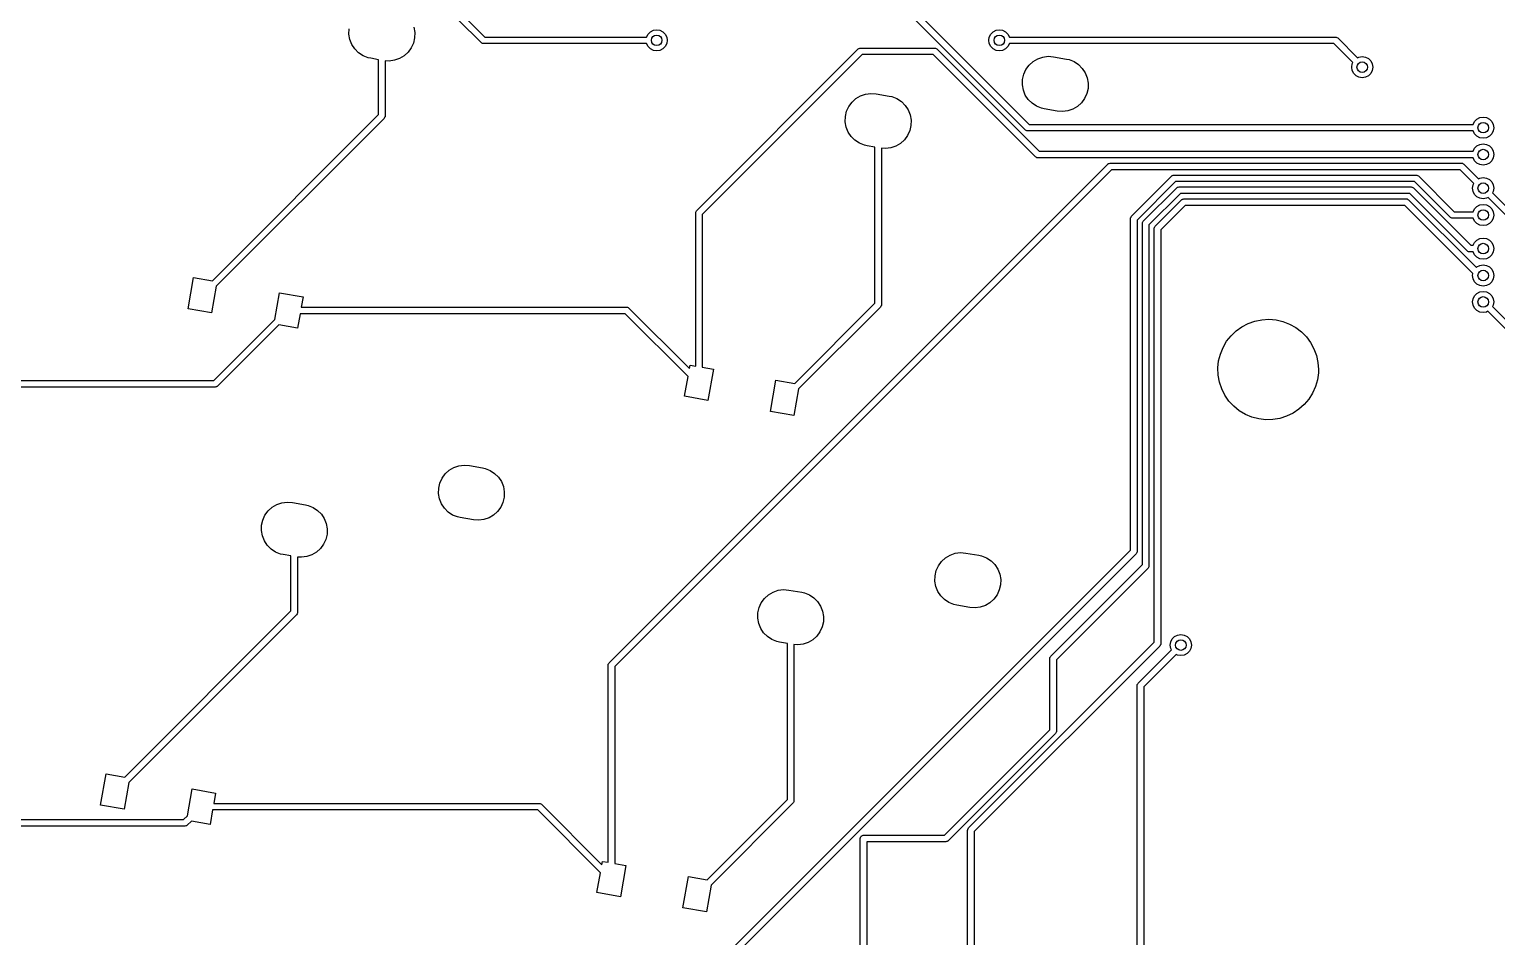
# Model space of a CAD drawing. Extents: x -73 to 321, y -180 to -25.
# Drawn here: x 106.8 to 162.3, y -109.1 to -74.8 of the extents above; entities that cross this region are included whole.
import ezdxf

# ---------------------------------------------------------------- set-up
doc = ezdxf.new("R2010")
doc.units = 0
doc.layers.add('BLACK', color=7, linetype='CONTINUOUS')

msp = doc.modelspace()

# ---------------------------------------------------------------- linework, layer by layer
at = {"layer": 'BLACK', "linetype": 'CONTINUOUS'}
for p, q in [((135.879, -69.6048), (144.635, -78.361)), ((144.495, -78.5744), (135.826, -69.9053)), ((121.5, -72.4971), (124.062, -75.059)), ((123.922, -75.2724), (121.36, -72.7105)), ((118.925, -74.9564), (118.93, -74.7543)), ((121.376, -74.6908), (121.412, -74.8897)), ((130.232, -74.9489), (130.321, -74.8604)), ((130.321, -74.8604), (130.432, -74.8036)), ((130.432, -74.8036), (130.556, -74.784)), ((130.556, -74.784), (130.68, -74.8036)), ((130.68, -74.8036), (130.791, -74.8604)), ((130.791, -74.8604), (130.88, -74.9489)), ((143.186, -74.9489), (143.275, -74.8604)), ((143.275, -74.8604), (143.386, -74.8036)), ((143.386, -74.8036), (143.51, -74.784)), ((143.51, -74.784), (143.634, -74.8036)), ((143.634, -74.8036), (143.745, -74.8604)), ((143.745, -74.8604), (143.834, -74.9489)), ((118.961, -75.1553), (118.925, -74.9564)), ((119.036, -75.3429), (118.961, -75.1553)), ((119.147, -75.5117), (119.036, -75.3429)), ((121.361, -75.2887), (121.277, -75.4725)), ((121.407, -75.0918), (121.361, -75.2887)), ((121.412, -74.8897), (121.407, -75.0918)), ((123.949, -75.2872), (123.922, -75.2724)), ((123.975, -75.3039), (123.949, -75.2872)), ((123.981, -75.3048), (123.975, -75.3039)), ((123.984, -75.3061), (123.981, -75.3048)), ((123.988, -75.3058), (123.984, -75.3061)), ((124.01, -75.309), (123.988, -75.3058)), ((130.176, -75.309), (124.01, -75.309)), ((124.062, -75.059), (130.176, -75.059)), ((130.176, -75.059), (130.232, -74.9489)), ((130.232, -75.4191), (130.176, -75.309)), ((130.321, -75.5076), (130.232, -75.4191)), ((130.88, -75.4191), (130.791, -75.5076)), ((130.88, -74.9489), (130.936, -75.0604)), ((130.936, -75.3076), (130.88, -75.4191)), ((130.936, -75.0604), (130.956, -75.184)), ((130.956, -75.184), (130.936, -75.3076)), ((143.11, -75.184), (143.13, -75.0604)), ((143.13, -75.3076), (143.11, -75.184)), ((143.13, -75.0604), (143.186, -74.9489)), ((143.186, -75.4191), (143.13, -75.3076)), ((143.275, -75.5076), (143.186, -75.4191)), ((143.834, -75.4191), (143.745, -75.5076)), ((143.834, -74.9489), (143.89, -75.059)), ((143.89, -75.309), (143.834, -75.4191)), ((143.89, -75.059), (156.21, -75.059)), ((156.158, -75.309), (143.89, -75.309)), ((156.873, -76.0234), (156.158, -75.309)), ((156.21, -75.059), (156.232, -75.0622)), ((156.232, -75.0622), (156.237, -75.0619)), ((156.237, -75.0619), (156.239, -75.0632)), ((156.239, -75.0632), (156.246, -75.0641)), ((156.246, -75.0641), (156.271, -75.0808)), ((156.271, -75.0808), (156.298, -75.0956)), ((156.298, -75.0956), (157.049, -75.8466)), ((119.29, -75.6546), (119.147, -75.5117)), ((119.459, -75.7658), (119.29, -75.6546)), ((119.647, -75.8409), (119.459, -75.7658)), ((119.749, -75.8644), (119.647, -75.8409)), ((120.043, -75.9164), (119.749, -75.8644)), ((120.043, -77.9941), (120.043, -75.9164)), ((120.442, -75.9661), (120.293, -75.9551)), ((120.293, -75.9551), (120.293, -78.0459)), ((120.643, -75.94), (120.442, -75.9661)), ((120.834, -75.8742), (120.643, -75.94)), ((121.008, -75.7714), (120.834, -75.8742)), ((121.158, -75.6356), (121.008, -75.7714)), ((121.277, -75.4725), (121.158, -75.6356)), ((130.432, -75.5644), (130.321, -75.5076)), ((130.556, -75.584), (130.432, -75.5644)), ((130.68, -75.5644), (130.556, -75.584)), ((130.791, -75.5076), (130.68, -75.5644)), ((132.067, -81.624), (138.179, -75.512)), ((138.319, -75.7254), (132.281, -81.7642)), ((138.179, -75.512), (138.197, -75.4987)), ((138.197, -75.4987), (138.2, -75.4952)), ((138.2, -75.4952), (138.203, -75.4944)), ((138.203, -75.4944), (138.208, -75.4905)), ((138.208, -75.4905), (138.238, -75.484)), ((138.238, -75.484), (138.268, -75.4754)), ((138.268, -75.4754), (141.062, -75.4754)), ((141.01, -75.7254), (138.319, -75.7254)), ((144.875, -79.5904), (141.01, -75.7254)), ((141.062, -75.4754), (141.084, -75.4786)), ((141.084, -75.4786), (141.088, -75.4782)), ((141.088, -75.4782), (141.091, -75.4796)), ((141.091, -75.4796), (141.097, -75.4805)), ((141.097, -75.4805), (141.123, -75.4972)), ((141.123, -75.4972), (141.15, -75.512)), ((141.15, -75.512), (145.015, -79.377)), ((143.386, -75.5644), (143.275, -75.5076)), ((143.51, -75.584), (143.386, -75.5644)), ((143.634, -75.5644), (143.51, -75.584)), ((143.745, -75.5076), (143.634, -75.5644)), ((144.784, -75.984), (144.958, -75.8811)), ((144.958, -75.8811), (145.149, -75.8153)), ((145.149, -75.8153), (145.349, -75.7893)), ((145.349, -75.7893), (145.551, -75.8041)), ((145.551, -75.8041), (146.043, -75.8909)), ((146.043, -75.8909), (146.145, -75.9144)), ((146.145, -75.9144), (146.333, -75.9895)), ((157.049, -75.8466), (157.102, -75.8196)), ((157.102, -75.8196), (157.226, -75.8)), ((157.226, -75.8), (157.35, -75.8196)), ((157.35, -75.8196), (157.461, -75.8764)), ((157.461, -75.8764), (157.55, -75.9649)), ((157.55, -75.9649), (157.606, -76.0764)), ((144.385, -76.6636), (144.431, -76.4666)), ((144.431, -76.4666), (144.515, -76.2829)), ((144.515, -76.2829), (144.634, -76.1198)), ((144.634, -76.1198), (144.784, -75.984)), ((146.333, -75.9895), (146.502, -76.1008)), ((146.502, -76.1008), (146.645, -76.2437)), ((146.645, -76.2437), (146.756, -76.4124)), ((146.756, -76.4124), (146.831, -76.6001)), ((156.826, -76.2), (156.846, -76.0764)), ((156.846, -76.3236), (156.826, -76.2)), ((156.846, -76.0764), (156.873, -76.0234)), ((156.902, -76.4351), (156.846, -76.3236)), ((156.991, -76.5236), (156.902, -76.4351)), ((157.102, -76.5804), (156.991, -76.5236)), ((157.461, -76.5236), (157.35, -76.5804)), ((157.55, -76.4351), (157.461, -76.5236)), ((157.606, -76.3236), (157.55, -76.4351)), ((157.606, -76.0764), (157.626, -76.2)), ((157.626, -76.2), (157.606, -76.3236)), ((144.38, -76.8656), (144.385, -76.6636)), ((144.416, -77.0645), (144.38, -76.8656)), ((144.491, -77.2522), (144.416, -77.0645)), ((146.862, -77.001), (146.816, -77.198)), ((146.831, -76.6001), (146.867, -76.799)), ((146.867, -76.799), (146.862, -77.001)), ((157.226, -76.6), (157.102, -76.5804)), ((157.35, -76.5804), (157.226, -76.6)), ((137.82, -77.6816), (137.94, -77.5185)), ((137.94, -77.5185), (138.089, -77.3827)), ((138.089, -77.3827), (138.263, -77.2799)), ((138.263, -77.2799), (138.454, -77.2141)), ((138.454, -77.2141), (138.655, -77.188)), ((138.655, -77.188), (138.856, -77.2028)), ((138.856, -77.2028), (139.349, -77.2896)), ((139.349, -77.2896), (139.451, -77.3132)), ((139.451, -77.3132), (139.638, -77.3883)), ((139.638, -77.3883), (139.807, -77.4995)), ((139.807, -77.4995), (139.95, -77.6424)), ((139.95, -77.6424), (140.061, -77.8112)), ((144.602, -77.4209), (144.491, -77.2522)), ((144.745, -77.5638), (144.602, -77.4209)), ((144.914, -77.6751), (144.745, -77.5638)), ((146.613, -77.5448), (146.463, -77.6806)), ((146.732, -77.3817), (146.613, -77.5448)), ((146.816, -77.198), (146.732, -77.3817)), ((113.763, -84.2748), (120.043, -77.9941)), ((120.257, -78.1342), (113.912, -84.4791)), ((120.272, -78.1072), (120.257, -78.1342)), ((120.288, -78.0814), (120.272, -78.1072)), ((120.289, -78.075), (120.288, -78.0814)), ((120.29, -78.0725), (120.289, -78.075)), ((120.293, -78.0459), (120.29, -78.0679)), ((120.29, -78.0679), (120.29, -78.0725)), ((137.686, -78.2643), (137.691, -78.0623)), ((137.691, -78.0623), (137.736, -77.8654)), ((137.736, -77.8654), (137.82, -77.6816)), ((140.061, -77.8112), (140.136, -77.9988)), ((140.136, -77.9988), (140.172, -78.1977)), ((140.172, -78.1977), (140.167, -78.3998)), ((145.102, -77.7501), (144.914, -77.6751)), ((145.204, -77.7737), (145.102, -77.7501)), ((145.696, -77.8605), (145.204, -77.7737)), ((145.898, -77.8753), (145.696, -77.8605)), ((146.098, -77.8493), (145.898, -77.8753)), ((146.289, -77.7835), (146.098, -77.8493)), ((146.463, -77.6806), (146.289, -77.7835)), ((161.474, -78.2509), (161.563, -78.1624)), ((161.563, -78.1624), (161.674, -78.1056)), ((161.674, -78.1056), (161.798, -78.086)), ((161.798, -78.086), (161.922, -78.1056)), ((161.922, -78.1056), (162.033, -78.1624)), ((162.033, -78.1624), (162.122, -78.2509)), ((137.721, -78.4633), (137.686, -78.2643)), ((137.797, -78.6509), (137.721, -78.4633)), ((137.908, -78.8197), (137.797, -78.6509)), ((140.122, -78.5967), (140.038, -78.7805)), ((140.167, -78.3998), (140.122, -78.5967)), ((144.522, -78.5892), (144.495, -78.5744)), ((144.547, -78.6059), (144.522, -78.5892)), ((144.554, -78.6068), (144.547, -78.6059)), ((144.556, -78.6081), (144.554, -78.6068)), ((144.561, -78.6078), (144.556, -78.6081)), ((144.583, -78.611), (144.561, -78.6078)), ((161.418, -78.611), (144.583, -78.611)), ((144.635, -78.361), (161.418, -78.361)), ((161.418, -78.361), (161.474, -78.2509)), ((161.474, -78.7211), (161.418, -78.611)), ((161.563, -78.8096), (161.474, -78.7211)), ((162.122, -78.7211), (162.033, -78.8096)), ((162.122, -78.2509), (162.178, -78.3624)), ((162.178, -78.6096), (162.122, -78.7211)), ((162.178, -78.3624), (162.198, -78.486)), ((162.198, -78.486), (162.178, -78.6096)), ((138.051, -78.9626), (137.908, -78.8197)), ((138.219, -79.0738), (138.051, -78.9626)), ((138.407, -79.1489), (138.219, -79.0738)), ((138.509, -79.1724), (138.407, -79.1489)), ((138.804, -79.2244), (138.509, -79.1724)), ((138.804, -85.125), (138.804, -79.2244)), ((139.203, -79.2741), (139.054, -79.2631)), ((139.054, -79.2631), (139.054, -85.1768)), ((139.404, -79.248), (139.203, -79.2741)), ((139.595, -79.1822), (139.404, -79.248)), ((139.769, -79.0793), (139.595, -79.1822)), ((139.918, -78.9436), (139.769, -79.0793)), ((140.038, -78.7805), (139.918, -78.9436)), ((161.418, -79.377), (161.474, -79.2669)), ((161.474, -79.2669), (161.563, -79.1784)), ((161.674, -78.8664), (161.563, -78.8096)), ((161.563, -79.1784), (161.674, -79.1216)), ((161.798, -78.886), (161.674, -78.8664)), ((161.674, -79.1216), (161.798, -79.102)), ((161.922, -78.8664), (161.798, -78.886)), ((161.798, -79.102), (161.922, -79.1216)), ((162.033, -78.8096), (161.922, -78.8664)), ((161.922, -79.1216), (162.033, -79.1784)), ((162.033, -79.1784), (162.122, -79.2669)), ((162.122, -79.2669), (162.178, -79.3784)), ((128.759, -98.7099), (147.606, -79.8631)), ((144.902, -79.6052), (144.875, -79.5904)), ((144.928, -79.6219), (144.902, -79.6052)), ((144.934, -79.6228), (144.928, -79.6219)), ((144.937, -79.6241), (144.934, -79.6228)), ((144.941, -79.6238), (144.937, -79.6241)), ((144.963, -79.627), (144.941, -79.6238)), ((161.418, -79.627), (144.963, -79.627)), ((145.015, -79.377), (161.418, -79.377)), ((147.606, -79.8631), (147.624, -79.8498)), ((147.624, -79.8498), (147.627, -79.8463)), ((147.627, -79.8463), (147.63, -79.8455)), ((147.63, -79.8455), (147.635, -79.8417)), ((147.635, -79.8417), (147.665, -79.8352)), ((147.665, -79.8352), (147.694, -79.8265)), ((147.694, -79.8265), (160.978, -79.8265)), ((160.978, -79.8265), (161, -79.8297)), ((161, -79.8297), (161.004, -79.8294)), ((161.004, -79.8294), (161.007, -79.8307)), ((161.007, -79.8307), (161.013, -79.8317)), ((161.013, -79.8317), (161.039, -79.8484)), ((161.039, -79.8484), (161.066, -79.8631)), ((161.066, -79.8631), (161.621, -80.4186)), ((161.474, -79.7371), (161.418, -79.627)), ((161.563, -79.8256), (161.474, -79.7371)), ((161.674, -79.8824), (161.563, -79.8256)), ((162.033, -79.8256), (161.922, -79.8824)), ((162.122, -79.7371), (162.033, -79.8256)), ((162.178, -79.6256), (162.122, -79.7371)), ((162.178, -79.3784), (162.198, -79.502)), ((162.198, -79.502), (162.178, -79.6256)), ((147.746, -80.0765), (128.973, -98.85)), ((160.926, -80.0765), (147.746, -80.0765)), ((148.502, -81.8367), (150.026, -80.3127)), ((150.026, -80.3127), (150.043, -80.2993)), ((150.043, -80.2993), (150.046, -80.2959)), ((150.046, -80.2959), (150.049, -80.2951)), ((150.049, -80.2951), (150.054, -80.2912)), ((150.054, -80.2912), (150.084, -80.2847)), ((150.084, -80.2847), (150.114, -80.276)), ((150.114, -80.276), (159.258, -80.276)), ((159.258, -80.276), (159.28, -80.2792)), ((159.28, -80.2792), (159.285, -80.2789)), ((159.285, -80.2789), (159.287, -80.2803)), ((159.287, -80.2803), (159.294, -80.2812)), ((159.294, -80.2812), (159.319, -80.2979)), ((159.319, -80.2979), (159.346, -80.3127)), ((159.346, -80.3127), (160.697, -81.663)), ((161.445, -80.5954), (160.926, -80.0765)), ((161.621, -80.4186), (161.674, -80.3916)), ((161.798, -79.902), (161.674, -79.8824)), ((161.674, -80.3916), (161.798, -80.372)), ((161.922, -79.8824), (161.798, -79.902)), ((161.798, -80.372), (161.922, -80.3916)), ((161.922, -80.3916), (162.033, -80.4484)), ((150.166, -80.526), (148.715, -81.9768)), ((148.951, -82.0228), (150.212, -80.7622)), ((159.206, -80.526), (150.166, -80.526)), ((150.212, -80.7622), (150.23, -80.7489)), ((150.23, -80.7489), (150.233, -80.7454)), ((150.233, -80.7454), (150.235, -80.7446)), ((150.235, -80.7446), (150.241, -80.7407)), ((150.241, -80.7407), (150.271, -80.7342)), ((150.271, -80.7342), (150.3, -80.7256)), ((150.3, -80.7256), (159.072, -80.7256)), ((159.072, -80.7256), (159.094, -80.7288)), ((159.094, -80.7288), (159.098, -80.7284)), ((159.098, -80.7284), (159.101, -80.7298)), ((159.101, -80.7298), (159.107, -80.7307)), ((159.107, -80.7307), (159.133, -80.7474)), ((159.133, -80.7474), (159.16, -80.7622)), ((159.16, -80.7622), (161.331, -82.933)), ((160.557, -81.8764), (159.206, -80.526)), ((161.398, -80.772), (161.418, -80.6484)), ((161.418, -80.8956), (161.398, -80.772)), ((161.418, -80.6484), (161.445, -80.5954)), ((161.474, -81.0071), (161.418, -80.8956)), ((162.033, -80.4484), (162.122, -80.5369)), ((162.122, -80.5369), (162.178, -80.6484)), ((162.178, -80.8956), (162.154, -80.9429)), ((162.154, -80.9429), (172.566, -91.3543)), ((162.178, -80.6484), (162.198, -80.772)), ((162.198, -80.772), (162.178, -80.8956)), ((150.352, -80.9756), (149.165, -82.163)), ((149.401, -82.209), (150.398, -81.2117)), ((150.538, -81.4251), (149.614, -82.3492)), ((159.02, -80.9756), (150.352, -80.9756)), ((150.398, -81.2117), (150.416, -81.1984)), ((150.416, -81.1984), (150.419, -81.1949)), ((150.419, -81.1949), (150.422, -81.1941)), ((150.422, -81.1941), (150.427, -81.1902)), ((150.427, -81.1902), (150.457, -81.1837)), ((150.457, -81.1837), (150.486, -81.1751)), ((150.486, -81.1751), (158.886, -81.1751)), ((158.834, -81.4251), (150.538, -81.4251)), ((161.41, -84.0008), (158.834, -81.4251)), ((158.886, -81.1751), (158.908, -81.1783)), ((158.908, -81.1783), (158.912, -81.1779)), ((158.912, -81.1779), (158.915, -81.1793)), ((158.915, -81.1793), (158.921, -81.1802)), ((158.921, -81.1802), (158.947, -81.1969)), ((158.947, -81.1969), (158.974, -81.2117)), ((158.974, -81.2117), (161.538, -83.7755)), ((161.191, -83.1464), (159.02, -80.9756)), ((161.563, -81.0956), (161.474, -81.0071)), ((161.474, -81.5529), (161.563, -81.4644)), ((161.674, -81.1524), (161.563, -81.0956)), ((161.563, -81.4644), (161.674, -81.4076)), ((161.798, -81.172), (161.674, -81.1524)), ((161.674, -81.4076), (161.798, -81.388)), ((161.922, -81.1524), (161.798, -81.172)), ((161.798, -81.388), (161.922, -81.4076)), ((161.98, -81.1225), (161.922, -81.1524)), ((161.922, -81.4076), (162.033, -81.4644)), ((172.426, -91.5677), (161.98, -81.1225)), ((162.033, -81.4644), (162.122, -81.5529)), ((132.031, -81.7124), (132.034, -81.6904)), ((132.031, -87.4959), (132.031, -81.7124)), ((132.033, -81.6858), (132.035, -81.6833)), ((132.034, -81.6904), (132.033, -81.6858)), ((132.035, -81.6833), (132.036, -81.6769)), ((132.036, -81.6769), (132.052, -81.651)), ((132.052, -81.651), (132.067, -81.624)), ((132.281, -81.7642), (132.281, -87.54)), ((148.465, -81.925), (148.468, -81.903)), ((148.465, -94.4567), (148.465, -81.925)), ((148.468, -81.8984), (148.469, -81.8959)), ((148.468, -81.903), (148.468, -81.8984)), ((148.469, -81.8959), (148.47, -81.8895)), ((148.47, -81.8895), (148.487, -81.8637)), ((148.487, -81.8637), (148.502, -81.8367)), ((148.715, -81.9768), (148.715, -94.5084)), ((148.919, -82.0821), (148.92, -82.0757)), ((148.92, -82.0757), (148.936, -82.0499)), ((148.936, -82.0499), (148.951, -82.0228)), ((160.584, -81.8912), (160.557, -81.8764)), ((160.609, -81.9079), (160.584, -81.8912)), ((160.616, -81.9088), (160.609, -81.9079)), ((160.618, -81.9101), (160.616, -81.9088)), ((160.623, -81.9098), (160.618, -81.9101)), ((160.645, -81.913), (160.623, -81.9098)), ((161.418, -81.913), (160.645, -81.913)), ((160.697, -81.663), (161.418, -81.663)), ((161.418, -81.663), (161.474, -81.5529)), ((161.474, -82.0231), (161.418, -81.913)), ((161.563, -82.1116), (161.474, -82.0231)), ((162.122, -82.0231), (162.033, -82.1116)), ((162.122, -81.5529), (162.178, -81.6644)), ((162.178, -81.9116), (162.122, -82.0231)), ((162.178, -81.6644), (162.198, -81.788)), ((162.198, -81.788), (162.178, -81.9116)), ((148.915, -82.1112), (148.918, -82.0892)), ((148.915, -95.0027), (148.915, -82.1112)), ((148.917, -82.0846), (148.919, -82.0821)), ((148.918, -82.0892), (148.917, -82.0846)), ((149.165, -82.163), (149.165, -95.0545)), ((149.364, -82.2974), (149.367, -82.2754)), ((149.364, -97.9397), (149.364, -82.2974)), ((149.367, -82.2708), (149.368, -82.2683)), ((149.367, -82.2754), (149.367, -82.2708)), ((149.368, -82.2683), (149.369, -82.2619)), ((149.369, -82.2619), (149.386, -82.2361)), ((149.386, -82.2361), (149.401, -82.209)), ((149.614, -82.3492), (149.614, -97.9914)), ((161.674, -82.1684), (161.563, -82.1116)), ((161.798, -82.188), (161.674, -82.1684)), ((161.922, -82.1684), (161.798, -82.188)), ((162.033, -82.1116), (161.922, -82.1684)), ((161.218, -83.1612), (161.191, -83.1464)), ((161.244, -83.1779), (161.218, -83.1612)), ((161.25, -83.1788), (161.244, -83.1779)), ((161.253, -83.1801), (161.25, -83.1788)), ((161.257, -83.1798), (161.253, -83.1801)), ((161.279, -83.183), (161.257, -83.1798)), ((161.418, -83.183), (161.279, -83.183)), ((161.331, -82.933), (161.418, -82.933)), ((161.418, -82.933), (161.474, -82.8229)), ((161.474, -83.2931), (161.418, -83.183)), ((161.474, -82.8229), (161.563, -82.7344)), ((161.563, -82.7344), (161.674, -82.6776)), ((161.674, -82.6776), (161.798, -82.658)), ((161.798, -82.658), (161.922, -82.6776)), ((161.922, -82.6776), (162.033, -82.7344)), ((162.033, -82.7344), (162.122, -82.8229)), ((162.122, -82.8229), (162.178, -82.9344)), ((162.178, -83.1816), (162.122, -83.2931)), ((162.178, -82.9344), (162.198, -83.058)), ((162.198, -83.058), (162.178, -83.1816)), ((161.563, -83.3816), (161.474, -83.2931)), ((161.674, -83.4384), (161.563, -83.3816)), ((161.563, -83.7504), (161.674, -83.6936)), ((161.798, -83.458), (161.674, -83.4384)), ((161.674, -83.6936), (161.798, -83.674)), ((161.922, -83.4384), (161.798, -83.458)), ((161.798, -83.674), (161.922, -83.6936)), ((162.033, -83.3816), (161.922, -83.4384)), ((161.922, -83.6936), (162.033, -83.7504)), ((162.122, -83.2931), (162.033, -83.3816)), ((112.848, -85.332), (113.056, -84.1502)), ((113.056, -84.1502), (113.763, -84.2748)), ((161.398, -84.074), (161.41, -84.0008)), ((161.418, -84.1976), (161.398, -84.074)), ((161.474, -84.3091), (161.418, -84.1976)), ((161.538, -83.7755), (161.563, -83.7504)), ((162.033, -83.7504), (162.122, -83.8389)), ((162.122, -83.8389), (162.178, -83.9504)), ((162.178, -84.1976), (162.122, -84.3091)), ((162.178, -83.9504), (162.198, -84.074)), ((162.198, -84.074), (162.178, -84.1976)), ((113.912, -84.4791), (113.734, -85.4882)), ((116.128, -85.7324), (116.306, -84.7232)), ((116.306, -84.7232), (117.192, -84.8795)), ((161.418, -84.9499), (161.474, -84.8384)), ((161.563, -84.3976), (161.474, -84.3091)), ((161.474, -84.8384), (161.563, -84.7499)), ((161.674, -84.4544), (161.563, -84.3976)), ((161.563, -84.7499), (161.674, -84.6931)), ((161.798, -84.474), (161.674, -84.4544)), ((161.674, -84.6931), (161.798, -84.6735)), ((161.922, -84.4544), (161.798, -84.474)), ((161.798, -84.6735), (161.922, -84.6931)), ((162.033, -84.3976), (161.922, -84.4544)), ((161.922, -84.6931), (162.033, -84.7499)), ((162.122, -84.3091), (162.033, -84.3976)), ((162.033, -84.7499), (162.122, -84.8384)), ((162.122, -84.8384), (162.178, -84.9499)), ((113.734, -85.4882), (112.848, -85.332)), ((117.192, -84.8795), (117.124, -85.2672)), ((117.124, -85.2672), (129.421, -85.2672)), ((129.421, -85.2672), (129.443, -85.2704)), ((129.443, -85.2704), (129.447, -85.2701)), ((129.447, -85.2701), (129.45, -85.2715)), ((129.45, -85.2715), (129.456, -85.2724)), ((129.456, -85.2724), (129.482, -85.2891)), ((129.482, -85.2891), (129.509, -85.3039)), ((129.509, -85.3039), (131.794, -87.5885)), ((135.773, -88.1558), (138.804, -85.125)), ((139.017, -85.2651), (135.922, -88.3601)), ((139.032, -85.2381), (139.017, -85.2651)), ((139.049, -85.2123), (139.032, -85.2381)), ((139.05, -85.2059), (139.049, -85.2123)), ((139.051, -85.2034), (139.05, -85.2059)), ((139.054, -85.1768), (139.051, -85.1988)), ((139.051, -85.1988), (139.051, -85.2034)), ((161.398, -85.0735), (161.418, -84.9499)), ((161.418, -85.1971), (161.398, -85.0735)), ((161.474, -85.3086), (161.418, -85.1971)), ((161.563, -85.3971), (161.474, -85.3086)), ((161.674, -85.4539), (161.563, -85.3971)), ((162.178, -85.1971), (162.151, -85.2501)), ((162.151, -85.2501), (168.98, -92.0788)), ((162.178, -84.9499), (162.198, -85.0735)), ((162.198, -85.0735), (162.178, -85.1971)), ((113.817, -88.0437), (116.128, -85.7324)), ((116.277, -85.9367), (113.957, -88.2571)), ((116.984, -86.0613), (116.277, -85.9367)), ((117.08, -85.5172), (116.984, -86.0613)), ((129.369, -85.5172), (117.08, -85.5172)), ((131.741, -87.889), (129.369, -85.5172)), ((152.677, -86.01), (152.915, -85.8863)), ((152.915, -85.8863), (153.169, -85.7973)), ((153.169, -85.7973), (153.432, -85.745)), ((153.432, -85.745), (153.7, -85.7302)), ((153.7, -85.7302), (153.967, -85.7534)), ((153.967, -85.7534), (154.229, -85.814)), ((154.229, -85.814), (154.479, -85.9108)), ((154.479, -85.9108), (154.713, -86.042)), ((161.798, -85.4735), (161.674, -85.4539)), ((161.922, -85.4539), (161.798, -85.4735)), ((161.975, -85.4269), (161.922, -85.4539)), ((168.84, -92.2922), (161.975, -85.4269)), ((152.099, -86.562), (152.265, -86.3513)), ((152.265, -86.3513), (152.459, -86.166)), ((152.459, -86.166), (152.677, -86.01)), ((154.713, -86.042), (154.926, -86.2048)), ((154.926, -86.2048), (155.115, -86.396)), ((155.115, -86.396), (155.274, -86.6119)), ((151.798, -87.3033), (151.863, -87.0429)), ((151.863, -87.0429), (151.964, -86.7941)), ((151.964, -86.7941), (152.099, -86.562)), ((155.274, -86.6119), (155.402, -86.8481)), ((155.402, -86.8481), (155.495, -87.0999)), ((131.794, -87.5885), (131.817, -87.4582)), ((131.817, -87.4582), (132.031, -87.4959)), ((132.281, -87.54), (132.703, -87.6145)), ((132.703, -87.6145), (132.495, -88.7962)), ((151.771, -87.5703), (151.798, -87.3033)), ((151.781, -87.8385), (151.771, -87.5703)), ((155.495, -87.0999), (155.551, -87.3623)), ((155.551, -87.3623), (155.57, -87.63)), ((103.992, -88.0437), (113.817, -88.0437)), ((131.608, -88.6399), (131.741, -87.889)), ((134.858, -89.213), (135.066, -88.0312)), ((135.066, -88.0312), (135.773, -88.1558)), ((151.83, -88.1025), (151.781, -87.8385)), ((151.915, -88.3571), (151.83, -88.1025)), ((155.531, -88.0153), (155.458, -88.2736)), ((155.566, -87.7493), (155.531, -88.0153)), ((155.57, -87.63), (155.566, -87.7493)), ((113.868, -88.2937), (103.94, -88.2937)), ((113.898, -88.285), (113.868, -88.2937)), ((113.928, -88.2785), (113.898, -88.285)), ((113.933, -88.2747), (113.928, -88.2785)), ((113.936, -88.2739), (113.933, -88.2747)), ((113.939, -88.2704), (113.936, -88.2739)), ((113.957, -88.2571), (113.939, -88.2704)), ((132.495, -88.7962), (131.608, -88.6399)), ((135.922, -88.3601), (135.744, -89.3693)), ((152.035, -88.5972), (151.915, -88.3571)), ((152.187, -88.818), (152.035, -88.5972)), ((155.349, -88.5191), (155.207, -88.7468)), ((155.458, -88.2736), (155.349, -88.5191)), ((135.744, -89.3693), (134.858, -89.213)), ((152.369, -89.015), (152.187, -88.818)), ((152.577, -89.1845), (152.369, -89.015)), ((152.807, -89.3229), (152.577, -89.1845)), ((154.611, -89.2804), (154.369, -89.3966)), ((154.835, -89.1313), (154.611, -89.2804)), ((155.034, -88.9522), (154.835, -89.1313)), ((155.207, -88.7468), (155.034, -88.9522)), ((153.055, -89.4276), (152.807, -89.3229)), ((153.314, -89.4963), (153.055, -89.4276)), ((153.58, -89.5279), (153.314, -89.4963)), ((153.849, -89.5216), (153.58, -89.5279)), ((154.114, -89.4775), (153.849, -89.5216)), ((154.369, -89.3966), (154.114, -89.4775)), ((122.566, -91.5723), (122.715, -91.4366)), ((122.715, -91.4366), (122.889, -91.3337)), ((122.889, -91.3337), (123.08, -91.2679)), ((123.08, -91.2679), (123.281, -91.2419)), ((123.281, -91.2419), (123.482, -91.2567)), ((123.482, -91.2567), (123.975, -91.3435)), ((123.975, -91.3435), (124.077, -91.367)), ((124.077, -91.367), (124.264, -91.4421)), ((124.264, -91.4421), (124.433, -91.5534)), ((122.317, -92.1161), (122.362, -91.9192)), ((122.362, -91.9192), (122.446, -91.7354)), ((122.446, -91.7354), (122.566, -91.5723)), ((124.433, -91.5534), (124.576, -91.6963)), ((124.576, -91.6963), (124.687, -91.865)), ((124.687, -91.865), (124.762, -92.0527)), ((124.762, -92.0527), (124.798, -92.2516)), ((122.312, -92.3182), (122.317, -92.1161)), ((122.347, -92.5171), (122.312, -92.3182)), ((122.423, -92.7048), (122.347, -92.5171)), ((124.793, -92.4536), (124.748, -92.6506)), ((124.798, -92.2516), (124.793, -92.4536)), ((115.668, -93.318), (115.752, -93.1342)), ((115.752, -93.1342), (115.871, -92.9711)), ((115.871, -92.9711), (116.021, -92.8353)), ((116.021, -92.8353), (116.195, -92.7324)), ((116.195, -92.7324), (116.386, -92.6666)), ((116.386, -92.6666), (116.586, -92.6406)), ((116.586, -92.6406), (116.788, -92.6554)), ((116.788, -92.6554), (117.28, -92.7422)), ((117.28, -92.7422), (117.382, -92.7658)), ((117.382, -92.7658), (117.57, -92.8408)), ((117.57, -92.8408), (117.739, -92.9521)), ((117.739, -92.9521), (117.882, -93.095)), ((117.882, -93.095), (117.993, -93.2637)), ((122.534, -92.8735), (122.423, -92.7048)), ((122.677, -93.0164), (122.534, -92.8735)), ((122.845, -93.1277), (122.677, -93.0164)), ((123.033, -93.2027), (122.845, -93.1277)), ((124.395, -93.1332), (124.221, -93.2361)), ((124.544, -92.9974), (124.395, -93.1332)), ((124.664, -92.8343), (124.544, -92.9974)), ((124.748, -92.6506), (124.664, -92.8343)), ((115.617, -93.7169), (115.622, -93.5149)), ((115.653, -93.9159), (115.617, -93.7169)), ((115.622, -93.5149), (115.668, -93.318)), ((117.993, -93.2637), (118.068, -93.4514)), ((118.068, -93.4514), (118.104, -93.6503)), ((118.104, -93.6503), (118.099, -93.8524)), ((123.135, -93.2263), (123.033, -93.2027)), ((123.628, -93.3131), (123.135, -93.2263)), ((123.829, -93.3279), (123.628, -93.3131)), ((124.03, -93.3019), (123.829, -93.3279)), ((124.221, -93.2361), (124.03, -93.3019)), ((115.728, -94.1035), (115.653, -93.9159)), ((115.839, -94.2722), (115.728, -94.1035)), ((115.982, -94.4152), (115.839, -94.2722)), ((117.969, -94.2331), (117.85, -94.3962)), ((118.053, -94.0493), (117.969, -94.2331)), ((118.099, -93.8524), (118.053, -94.0493)), ((116.151, -94.5264), (115.982, -94.4152)), ((116.339, -94.6015), (116.151, -94.5264)), ((116.441, -94.625), (116.339, -94.6015)), ((116.735, -94.677), (116.441, -94.625)), ((116.735, -96.7547), (116.735, -94.677)), ((117.134, -94.7267), (116.985, -94.7157)), ((116.985, -94.7157), (116.985, -96.8064)), ((117.335, -94.7006), (117.134, -94.7267)), ((117.526, -94.6348), (117.335, -94.7006)), ((117.7, -94.5319), (117.526, -94.6348)), ((117.85, -94.3962), (117.7, -94.5319)), ((125.451, -117.47), (148.465, -94.4567)), ((148.678, -94.5968), (125.665, -117.611)), ((141.326, -94.8803), (141.476, -94.7446)), ((141.476, -94.7446), (141.65, -94.6417)), ((141.65, -94.6417), (141.841, -94.5759)), ((141.841, -94.5759), (142.041, -94.5499)), ((142.041, -94.5499), (142.243, -94.5647)), ((142.243, -94.5647), (142.735, -94.6515)), ((142.735, -94.6515), (142.837, -94.675)), ((142.837, -94.675), (143.025, -94.7501)), ((143.025, -94.7501), (143.194, -94.8614)), ((148.693, -94.5698), (148.678, -94.5968)), ((148.71, -94.5439), (148.693, -94.5698)), ((148.711, -94.5375), (148.71, -94.5439)), ((148.712, -94.5351), (148.711, -94.5375)), ((148.715, -94.5084), (148.712, -94.5305)), ((148.712, -94.5305), (148.712, -94.5351)), ((141.077, -95.4241), (141.123, -95.2272)), ((141.123, -95.2272), (141.207, -95.0434)), ((141.207, -95.0434), (141.326, -94.8803)), ((143.194, -94.8614), (143.337, -95.0043)), ((143.337, -95.0043), (143.448, -95.173)), ((143.448, -95.173), (143.523, -95.3607)), ((143.523, -95.3607), (143.559, -95.5596)), ((145.454, -98.4636), (148.915, -95.0027)), ((149.128, -95.1429), (145.667, -98.6038)), ((149.143, -95.1158), (149.128, -95.1429)), ((149.159, -95.09), (149.143, -95.1158)), ((149.16, -95.0836), (149.159, -95.09)), ((149.162, -95.0811), (149.16, -95.0836)), ((149.165, -95.0545), (149.161, -95.0765)), ((149.161, -95.0765), (149.162, -95.0811)), ((141.072, -95.6262), (141.077, -95.4241)), ((141.108, -95.8251), (141.072, -95.6262)), ((141.183, -96.0128), (141.108, -95.8251)), ((143.554, -95.7616), (143.508, -95.9586)), ((143.559, -95.5596), (143.554, -95.7616)), ((134.428, -96.626), (134.512, -96.4422)), ((134.512, -96.4422), (134.632, -96.2791)), ((134.632, -96.2791), (134.781, -96.1433)), ((134.781, -96.1433), (134.955, -96.0404)), ((134.955, -96.0404), (135.146, -95.9746)), ((135.146, -95.9746), (135.347, -95.9486)), ((135.347, -95.9486), (135.548, -95.9634)), ((135.548, -95.9634), (136.041, -96.0502)), ((136.041, -96.0502), (136.143, -96.0738)), ((136.143, -96.0738), (136.33, -96.1488)), ((136.33, -96.1488), (136.499, -96.2601)), ((136.499, -96.2601), (136.642, -96.403)), ((136.642, -96.403), (136.753, -96.5717)), ((141.294, -96.1815), (141.183, -96.0128)), ((141.437, -96.3244), (141.294, -96.1815)), ((141.606, -96.4357), (141.437, -96.3244)), ((141.794, -96.5107), (141.606, -96.4357)), ((143.155, -96.4412), (142.981, -96.5441)), ((143.305, -96.3054), (143.155, -96.4412)), ((143.424, -96.1423), (143.305, -96.3054)), ((143.508, -95.9586), (143.424, -96.1423)), ((110.455, -103.035), (116.735, -96.7547)), ((116.949, -96.8948), (110.604, -103.24)), ((116.964, -96.8678), (116.949, -96.8948)), ((116.98, -96.8419), (116.964, -96.8678)), ((116.981, -96.8355), (116.98, -96.8419)), ((116.982, -96.8331), (116.981, -96.8355)), ((116.985, -96.8064), (116.982, -96.8285)), ((116.982, -96.8285), (116.982, -96.8331)), ((134.378, -97.0249), (134.383, -96.8229)), ((134.413, -97.2239), (134.378, -97.0249)), ((134.383, -96.8229), (134.428, -96.626)), ((136.753, -96.5717), (136.828, -96.7594)), ((136.828, -96.7594), (136.864, -96.9583)), ((136.864, -96.9583), (136.859, -97.1604)), ((141.896, -96.5343), (141.794, -96.5107)), ((142.388, -96.6211), (141.896, -96.5343)), ((142.59, -96.6359), (142.388, -96.6211)), ((142.79, -96.6099), (142.59, -96.6359)), ((142.981, -96.5441), (142.79, -96.6099)), ((134.489, -97.4115), (134.413, -97.2239)), ((134.6, -97.5802), (134.489, -97.4115)), ((134.743, -97.7232), (134.6, -97.5802)), ((136.73, -97.5411), (136.61, -97.7042)), ((136.814, -97.3573), (136.73, -97.5411)), ((136.859, -97.1604), (136.814, -97.3573)), ((134.911, -97.8344), (134.743, -97.7232)), ((135.099, -97.9095), (134.911, -97.8344)), ((135.201, -97.933), (135.099, -97.9095)), ((135.496, -97.985), (135.201, -97.933)), ((135.496, -103.886), (135.496, -97.985)), ((135.895, -98.0347), (135.746, -98.0237)), ((135.746, -98.0237), (135.746, -103.937)), ((136.096, -98.0086), (135.895, -98.0347)), ((136.287, -97.9428), (136.096, -98.0086)), ((136.461, -97.8399), (136.287, -97.9428)), ((136.61, -97.7042), (136.461, -97.8399)), ((142.347, -104.957), (149.364, -97.9397)), ((149.577, -98.0798), (142.561, -105.097)), ((149.592, -98.0528), (149.577, -98.0798)), ((149.609, -98.0269), (149.592, -98.0528)), ((149.61, -98.0205), (149.609, -98.0269)), ((149.611, -98.0181), (149.61, -98.0205)), ((149.614, -97.9914), (149.611, -98.0135)), ((149.611, -98.0135), (149.611, -98.0181)), ((149.968, -98.044), (149.988, -97.9204)), ((149.988, -98.1676), (149.968, -98.044)), ((149.988, -97.9204), (150.044, -97.8089)), ((150.044, -97.8089), (150.133, -97.7204)), ((150.133, -97.7204), (150.244, -97.6636)), ((150.244, -97.6636), (150.368, -97.644)), ((150.368, -97.644), (150.492, -97.6636)), ((150.492, -97.6636), (150.603, -97.7204)), ((150.603, -97.7204), (150.692, -97.8089)), ((150.692, -97.8089), (150.748, -97.9204)), ((150.748, -97.9204), (150.768, -98.044)), ((150.768, -98.044), (150.748, -98.1676)), ((128.744, -98.7369), (128.759, -98.7099)), ((145.417, -98.552), (145.42, -98.53)), ((145.417, -101.251), (145.417, -98.552)), ((145.42, -98.5254), (145.421, -98.5229)), ((145.42, -98.53), (145.42, -98.5254)), ((145.421, -98.5229), (145.422, -98.5165)), ((145.422, -98.5165), (145.439, -98.4906)), ((145.439, -98.4906), (145.454, -98.4636)), ((145.667, -98.6038), (145.667, -101.303)), ((148.756, -99.4796), (150.015, -98.2206)), ((150.191, -98.3974), (148.969, -99.6198)), ((150.015, -98.2206), (149.988, -98.1676)), ((150.244, -98.4244), (150.191, -98.3974)), ((150.368, -98.444), (150.244, -98.4244)), ((150.492, -98.4244), (150.368, -98.444)), ((150.603, -98.3676), (150.492, -98.4244)), ((150.692, -98.2791), (150.603, -98.3676)), ((150.748, -98.1676), (150.692, -98.2791)), ((128.723, -98.7983), (128.726, -98.7762)), ((128.723, -106.256), (128.723, -98.7983)), ((128.725, -98.7716), (128.727, -98.7692)), ((128.726, -98.7762), (128.725, -98.7716)), ((128.727, -98.7692), (128.728, -98.7628)), ((128.728, -98.7628), (128.744, -98.7369)), ((128.973, -98.85), (128.973, -106.301)), ((148.719, -99.568), (148.722, -99.546)), ((148.719, -131.604), (148.719, -99.568)), ((148.722, -99.5414), (148.723, -99.5389)), ((148.722, -99.546), (148.722, -99.5414)), ((148.723, -99.5389), (148.724, -99.5325)), ((148.724, -99.5325), (148.741, -99.5066)), ((148.741, -99.5066), (148.756, -99.4796)), ((148.969, -99.6198), (148.969, -131.604)), ((141.436, -105.232), (145.417, -101.251)), ((145.63, -101.391), (141.576, -105.445)), ((145.645, -101.364), (145.63, -101.391)), ((145.662, -101.338), (145.645, -101.364)), ((145.663, -101.332), (145.662, -101.338)), ((145.664, -101.329), (145.663, -101.332)), ((145.667, -101.303), (145.664, -101.325)), ((145.664, -101.325), (145.664, -101.329)), ((109.54, -104.093), (109.748, -102.911)), ((109.748, -102.911), (110.455, -103.035)), ((110.604, -103.24), (110.426, -104.249)), ((112.82, -104.493), (112.998, -103.484)), ((112.998, -103.484), (113.884, -103.64)), ((113.884, -103.64), (113.816, -104.028)), ((110.426, -104.249), (109.54, -104.093)), ((113.816, -104.028), (126.113, -104.028)), ((126.113, -104.028), (126.135, -104.031)), ((126.135, -104.031), (126.139, -104.031)), ((126.139, -104.031), (126.142, -104.032)), ((126.142, -104.032), (126.148, -104.033)), ((126.148, -104.033), (126.174, -104.05)), ((126.174, -104.05), (126.201, -104.064)), ((126.201, -104.064), (128.486, -106.349)), ((132.465, -106.916), (135.496, -103.886)), ((135.709, -104.026), (132.614, -107.121)), ((135.724, -103.999), (135.709, -104.026)), ((135.741, -103.973), (135.724, -103.999)), ((135.742, -103.966), (135.741, -103.973)), ((135.743, -103.964), (135.742, -103.966)), ((135.746, -103.937), (135.743, -103.959)), ((135.743, -103.959), (135.743, -103.964)), ((103.393, -104.637), (112.676, -104.637)), ((112.676, -104.637), (112.82, -104.493)), ((112.969, -104.697), (112.816, -104.85)), ((113.676, -104.822), (112.969, -104.697)), ((113.772, -104.278), (113.676, -104.822)), ((126.061, -104.278), (113.772, -104.278)), ((128.433, -106.65), (126.061, -104.278)), ((112.728, -104.887), (103.341, -104.887)), ((112.757, -104.878), (112.728, -104.887)), ((112.787, -104.872), (112.757, -104.878)), ((112.792, -104.868), (112.787, -104.872)), ((112.795, -104.867), (112.792, -104.868)), ((112.798, -104.864), (112.795, -104.867)), ((112.816, -104.85), (112.798, -104.864)), ((138.252, -105.357), (138.257, -105.322)), ((138.252, -110.691), (138.252, -105.357)), ((138.257, -105.322), (138.262, -105.314)), ((138.262, -105.314), (138.263, -105.305)), ((138.263, -105.305), (138.281, -105.285)), ((138.281, -105.285), (138.295, -105.262)), ((138.295, -105.262), (138.304, -105.259)), ((138.304, -105.259), (138.31, -105.252)), ((138.31, -105.252), (138.335, -105.244)), ((138.335, -105.244), (138.359, -105.233)), ((138.359, -105.233), (138.368, -105.235)), ((138.368, -105.235), (138.377, -105.232)), ((138.377, -105.232), (141.436, -105.232)), ((142.311, -105.045), (142.314, -105.023)), ((142.311, -131.516), (142.311, -105.045)), ((142.313, -105.018), (142.315, -105.016)), ((142.314, -105.023), (142.313, -105.018)), ((142.315, -105.016), (142.316, -105.009)), ((142.316, -105.009), (142.332, -104.984)), ((142.332, -104.984), (142.347, -104.957)), ((142.561, -105.097), (142.561, -131.568)), ((141.488, -105.482), (138.502, -105.482)), ((138.502, -105.482), (138.502, -110.639)), ((141.517, -105.473), (141.488, -105.482)), ((141.547, -105.467), (141.517, -105.473)), ((141.553, -105.463), (141.547, -105.467)), ((141.555, -105.462), (141.553, -105.463)), ((141.558, -105.459), (141.555, -105.462)), ((141.576, -105.445), (141.558, -105.459)), ((128.486, -106.349), (128.509, -106.219)), ((128.509, -106.219), (128.723, -106.256)), ((128.973, -106.301), (129.395, -106.375)), ((129.395, -106.375), (129.187, -107.557)), ((128.3, -107.401), (128.433, -106.65)), ((131.55, -107.974), (131.758, -106.792)), ((131.758, -106.792), (132.465, -106.916)), ((129.187, -107.557), (128.3, -107.401)), ((132.614, -107.121), (132.436, -108.13)), ((132.436, -108.13), (131.55, -107.974))]:
    msp.add_line(p, q, dxfattribs=at)
at = {"layer": 'BLACK'}
for centre in [(130.556, -75.184), (143.51, -75.184), (157.226, -76.2), (161.798, -78.486), (161.798, -79.502), (161.798, -80.772), (161.798, -81.788), (161.798, -83.058), (161.798, -84.074), (161.798, -85.0735), (150.368, -98.044)]:
    msp.add_circle(centre, 0.2, dxfattribs=at)

doc.saveas('drawing.dxf')
